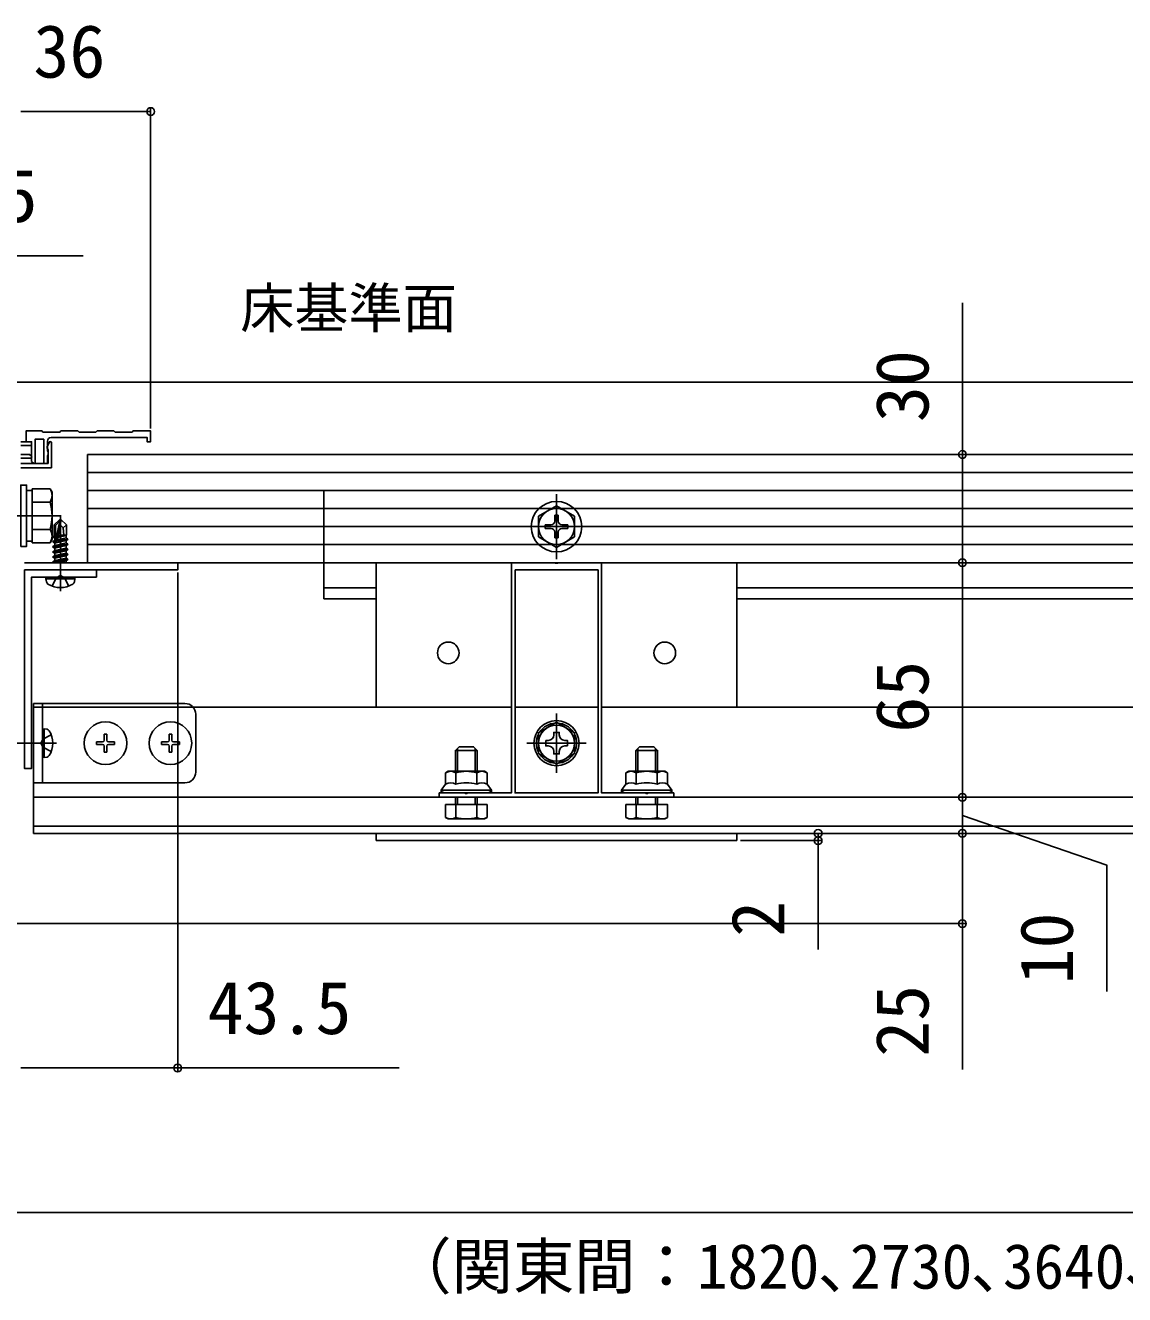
# Model space of a CAD drawing. Units: millimetres, scale not verified. Extents: x -875 to 875, y -1305 to 1298.
# Drawn here: x -580 to -275.3, y 222 to 573.7 of the extents above; entities that cross this region are included whole.
import ezdxf
from ezdxf.enums import TextEntityAlignment as Align

# ---------------------------------------------------------------- set-up
doc = ezdxf.new("R2010")
doc.units = ezdxf.units.MM
doc.header["$LTSCALE"] = 8
for name, color, linetype in [('0-1_USER1', 3, 'Continuous'), ('0-2_YKK_11', 7, 'Continuous'), ('0-4_YKK_12', 2, 'Continuous'), ('0-5_YKK_13', 4, 'Continuous'), ('0-6_YKK_D', 6, 'Continuous')]:
    doc.layers.add(name, color=color, linetype=linetype)
doc.styles.add('ＭＳ ゴシック', font='')
doc.styles.get('ＭＳ ゴシック').set_extended_font_data('MS Gothic')

msp = doc.modelspace()

# ---------------------------------------------------------------- linework, layer by layer
at = {"layer": '0-2_YKK_11'}
for points in [[(-572.9, 459.5), (-546.3, 459.5), (-546.3, 458.3), (-545.3, 458.3), (-545.3, 461.3), (-550.15, 461.3), (-550.45, 461), (-555.15, 461), (-555.45, 461.3), (-560.15, 461.3), (-560.45, 461), (-565.15, 461), (-565.45, 461.3), (-570.15, 461.3), (-570.45, 461), (-575.15, 461), (-575.45, 461.3), (-579.8, 461.3), (-579.8, 458.3), (-578.3, 458.3), (-578.3, 452.876), (-577.67, 452.246), (-577.3, 452.4), (-577.3, 459), (-574.9, 459), (-574.9, 452.3), (-573.9, 452.3), (-573.9, 454.454), (-573.7, 454.8), (-573.7, 455.4), (-573.82, 455.64), (-573.9, 455.8), (-573.9, 458.5)], [(-581.3, 451.1), (-572.8, 451.1), (-572.8, 458.23), (-573.245, 458.349), (-574, 457.041), (-574, 456.5), (-573.82, 456.225), (-573.7, 456.042), (-573.7, 452.3), (-581.3, 452.3)], [(-581.3, 457.3), (-578.3, 457.3), (-578.3, 458.3), (-581.3, 458.3)], [(-581.3, 453.8), (-578.424, 453.8), (-578.264, 454.188), (-578.876, 454.8), (-581.3, 454.8)], [(-580.3, 422.8), (-537.8, 422.8), (-537.8, 424.8), (-580.3, 424.8)]]:
    msp.add_lwpolyline(points, dxfattribs=at)
for points in [[(-400.3, 359.8), (-465.3, 359.8), (-465.3, 361), (-458.258, 361), (-458.075, 360.88), (-457.525, 360.88), (-457.342, 361), (-445.3, 361), (-445.3, 424.8), (-433.258, 424.8), (-433.075, 424.68), (-432.525, 424.68), (-432.342, 424.8), (-420.3, 424.8), (-420.3, 361), (-408.258, 361), (-408.075, 360.88), (-407.525, 360.88), (-407.342, 361), (-400.3, 361)], [(-444.3, 422.8), (-444.3, 361), (-421.3, 361), (-421.3, 422.8)]]:
    msp.add_lwpolyline(points, close=True, dxfattribs=at)
msp.add_arc((-572.9, 458.5), 1, 90.00001, 179.99999, dxfattribs=at)
at = {"layer": '0-4_YKK_12'}
for p, q in [((-791.654, 474.8), (719.7, 474.8)), ((-497.3, 444.8), (561.7, 444.8)), ((-497.3, 444.8), (-497.3, 424.8)), ((-497.3, 414.8), (-497.3, 424.8)), ((-497.3, 417.8), (-482.8, 417.8)), ((-382.8, 417.8), (-267.8, 417.8)), ((-497.3, 414.8), (-482.8, 414.8)), ((-382.8, 414.8), (-267.8, 414.8)), ((-577.8, 349.8), (-577.8, 384.8)), ((-421.3, 384.8), (-444.3, 384.8)), ((-230.3, 384.8), (-420.3, 384.8)), ((-432.8, 383.05), (-432.8, 366.55)), ((-424.55, 374.8), (-441.05, 374.8)), ((-577.8, 359.8), (642.2, 359.8)), ((-577.8, 351.8), (642.2, 351.8)), ((-577.8, 349.8), (642.2, 349.8))]:
    msp.add_line(p, q, dxfattribs=at)
msp.add_lwpolyline([(-445.3, 384.8), (-533.564, 384.8), (-577.8, 384.8)], dxfattribs=at)
at = {"layer": '0-5_YKK_13'}
for p, q in [((-562.8, 454.8), (-562.8, 424.8)), ((627.2, 454.8), (-562.8, 454.8)), ((627.2, 449.8), (-562.8, 449.8)), ((-579.7, 444.85), (-578.1, 444.85)), ((-578.1, 445.306), (-573.181, 445.306)), ((-578.1, 445.306), (-578.1, 430.294)), ((-572.6, 444.3), (-573.181, 445.306)), ((-572.6, 444.3), (-572.6, 431.3)), ((627.2, 444.8), (-562.8, 444.8)), ((-432.8, 425.8), (-432.8, 443.8)), ((-578.1, 441.8), (-578.1, 433.8)), ((-578.1, 441.553), (-573.181, 441.553)), ((627.2, 439.8), (-562.8, 439.8)), ((-432.8, 440.55), (-437.8, 437.663)), ((-432.8, 440.55), (-427.8, 437.663)), ((-570.1, 437.8), (-596.6, 437.8)), ((-570.45, 436.8), (-572, 435.25)), ((-571.7, 435.126), (-570.45, 436.376)), ((-571.632, 430.677), (-570.45, 436.376)), ((-570.15, 436.8), (-570.45, 436.8)), ((-570.45, 436.376), (-570.45, 436.8)), ((-570.3, 416.9), (-570.3, 437.8)), ((-570.3, 435.178), (-570.3, 436.8)), ((-570.3, 435.178), (-570.15, 436.8)), ((-570.15, 436.8), (-568.6, 435.25)), ((-437.8, 437.663), (-437.8, 431.937)), ((-433.3, 437.95), (-433.3, 436.3)), ((-432.3, 437.95), (-433.3, 437.95)), ((-432.3, 437.95), (-432.3, 436.3)), ((-427.8, 431.937), (-427.8, 437.663)), ((-578.1, 434.047), (-573.181, 434.047)), ((-572, 432.281), (-572, 435.25)), ((-572, 435.25), (-571.7, 435.126)), ((-571.7, 430.848), (-571.7, 435.126)), ((-571.21, 430.793), (-570.3, 435.178)), ((-569.557, 434.447), (-568.6, 435.25)), ((-568.6, 432.4), (-568.6, 435.25)), ((627.2, 434.8), (-562.8, 434.8)), ((-441.8, 434.8), (-423.8, 434.8)), ((-435.95, 435.3), (-434.3, 435.3)), ((-435.95, 435.3), (-435.95, 434.3)), ((-435.95, 434.3), (-434.3, 434.3)), ((-433.3, 433.3), (-433.3, 431.65)), ((-432.3, 433.3), (-432.3, 431.65)), ((-431.3, 435.3), (-429.65, 435.3)), ((-431.3, 434.3), (-429.65, 434.3)), ((-429.65, 434.3), (-429.65, 435.3)), ((-578.1, 430.75), (-579.7, 430.75)), ((-578.1, 430.294), (-573.181, 430.294)), ((-572.6, 431.3), (-573.181, 430.294)), ((-572.4, 430.65), (-571.687, 430.769)), ((-571.632, 430.678), (-572.4, 430.55)), ((-572.4, 430.55), (-572.4, 430.65)), ((-572.4, 430.55), (-571.85, 430.232)), ((-572.4, 429.25), (-568.2, 429.95)), ((-568.2, 429.85), (-572.4, 429.15)), ((-572.4, 429.15), (-572.4, 429.25)), ((-572.4, 429.15), (-571.85, 428.832)), ((-572.3, 432.108), (-572, 432.281)), ((-572.3, 432.108), (-571.7, 432.224)), ((-572.3, 431.892), (-572.3, 432.108)), ((-572.3, 431.892), (-571.7, 431.991)), ((-572.3, 431.892), (-571.85, 431.632)), ((-572, 432.4), (-571.7, 432.4)), ((-571.85, 431.632), (-571.697, 431.667)), ((-571.85, 430.968), (-571.85, 431.632)), ((-571.85, 430.232), (-568.75, 430.932)), ((-571.85, 429.568), (-571.85, 430.232)), ((-571.85, 428.832), (-568.75, 429.532)), ((-568.2, 431.25), (-571.226, 430.746)), ((-571.198, 430.85), (-568.2, 431.35)), ((-571.14, 431.128), (-568.75, 431.668)), ((-570.995, 431.825), (-568.75, 432.332)), ((-570.935, 432.117), (-569.217, 432.4)), ((-570.88, 432.384), (-570.796, 432.4)), ((-570.876, 432.4), (-568.6, 432.4)), ((-568.6, 432.4), (-568.75, 432.332)), ((-568.75, 431.668), (-568.75, 432.332)), ((-568.2, 431.35), (-568.75, 431.668)), ((-568.2, 431.25), (-568.75, 430.932)), ((-568.75, 430.268), (-568.75, 430.932)), ((-568.2, 429.95), (-568.75, 430.268)), ((-568.2, 429.85), (-568.75, 429.532)), ((-568.75, 428.868), (-568.75, 429.532)), ((-568.2, 431.25), (-568.2, 431.35)), ((-568.2, 429.85), (-568.2, 429.95)), ((627.2, 429.8), (-562.8, 429.8)), ((-432.8, 429.05), (-437.8, 431.937)), ((-433.3, 431.65), (-432.3, 431.65)), ((-432.8, 429.05), (-427.8, 431.937)), ((-572.4, 427.85), (-568.2, 428.55)), ((-568.2, 428.45), (-572.4, 427.75)), ((-572.4, 427.75), (-572.4, 427.85)), ((-572.4, 427.75), (-571.85, 427.432)), ((-572.4, 426.45), (-568.2, 427.15)), ((-568.2, 427.05), (-572.4, 426.35)), ((-572.4, 426.35), (-572.4, 426.45)), ((-572.4, 426.35), (-571.85, 426.032)), ((-572.4, 425.05), (-568.2, 425.75)), ((-568.2, 425.65), (-572.4, 424.95)), ((-571.85, 428.168), (-571.85, 428.832)), ((-571.85, 427.432), (-568.75, 428.132)), ((-571.85, 426.768), (-571.85, 427.432)), ((-571.85, 426.032), (-568.75, 426.732)), ((-571.85, 425.368), (-571.85, 426.032)), ((-568.2, 428.55), (-568.75, 428.868)), ((-568.2, 428.45), (-568.75, 428.132)), ((-568.75, 427.468), (-568.75, 428.132)), ((-568.2, 427.15), (-568.75, 427.468)), ((-568.2, 427.05), (-568.75, 426.732)), ((-568.75, 426.068), (-568.75, 426.732)), ((-568.2, 425.75), (-568.75, 426.068)), ((-568.2, 425.65), (-568.75, 425.332)), ((-568.2, 428.45), (-568.2, 428.55)), ((-568.2, 427.05), (-568.2, 427.15)), ((-568.2, 425.65), (-568.2, 425.75)), ((-572.4, 424.95), (-572.4, 425.05)), ((-572.4, 424.95), (-572.14, 424.8)), ((-571.108, 424.8), (-568.75, 425.332)), ((-568.75, 424.8), (-568.75, 425.332)), ((-482.8, 424.8), (-382.8, 424.8)), ((-482.8, 424.8), (-482.8, 384.8)), ((-382.8, 424.8), (-382.8, 384.8)), ((-574.3, 420.3), (-574.212, 420.8)), ((-574.3, 420.3), (-574.159, 419.498)), ((-574.3, 420.3), (-566.3, 420.3)), ((-574.212, 420.8), (-566.388, 420.8)), ((-566.3, 420.3), (-566.441, 419.498)), ((-566.3, 420.3), (-566.388, 420.8)), ((-577.8, 385.8), (-577.8, 363.8)), ((-535.8, 385.8), (-577.8, 385.8)), ((-575.3, 385.8), (-575.3, 363.8)), ((-532.8, 366.8), (-532.8, 382.8)), ((-574.8, 378.8), (-575.3, 378.712)), ((-575.3, 370.888), (-575.3, 378.712)), ((-574.8, 378.8), (-573.998, 378.658)), ((-574.8, 370.8), (-574.8, 378.8)), ((-558.15, 377.3), (-557.45, 377.3)), ((-558.15, 377.3), (-558.15, 375.65)), ((-557.45, 377.3), (-557.45, 375.65)), ((-540.15, 377.3), (-539.45, 377.3)), ((-540.15, 377.3), (-540.15, 375.65)), ((-539.45, 377.3), (-539.45, 375.65)), ((-571.4, 374.8), (-592.3, 374.8)), ((-560.3, 375.15), (-560.3, 374.45)), ((-560.3, 375.15), (-558.65, 375.15)), ((-560.3, 374.45), (-558.65, 374.45)), ((-558.15, 373.95), (-558.15, 372.3)), ((-557.45, 373.95), (-557.45, 372.3)), ((-556.95, 375.15), (-555.3, 375.15)), ((-556.95, 374.45), (-555.3, 374.45)), ((-555.3, 375.15), (-555.3, 374.45)), ((-542.3, 375.15), (-542.3, 374.45)), ((-542.3, 375.15), (-540.65, 375.15)), ((-542.3, 374.45), (-540.65, 374.45)), ((-540.15, 373.95), (-540.15, 372.3)), ((-539.45, 373.95), (-539.45, 372.3)), ((-538.95, 375.15), (-537.3, 375.15)), ((-538.95, 374.45), (-537.3, 374.45)), ((-537.3, 375.15), (-537.3, 374.45)), ((-454.8, 372.8), (-460.8, 372.8)), ((-460.26, 367), (-460.26, 373.34)), ((-455.34, 367), (-455.34, 373.34)), ((-435.08, 375.56), (-435.8, 375.56)), ((-430.52, 374.04), (-429.8, 374.04)), ((-404.8, 372.8), (-410.8, 372.8)), ((-410.26, 367), (-410.26, 373.34)), ((-405.34, 367), (-405.34, 373.34)), ((-574.8, 370.8), (-575.3, 370.888)), ((-574.8, 370.8), (-573.998, 370.941)), ((-558.15, 372.3), (-557.45, 372.3)), ((-540.15, 372.3), (-539.45, 372.3)), ((-462.8, 367), (-463.574, 366.553)), ((-463.574, 363.4), (-463.574, 366.553)), ((-457.8, 367), (-462.8, 367)), ((-460.687, 363.4), (-460.687, 366.553)), ((-457.8, 367), (-452.8, 367)), ((-454.913, 363.4), (-454.913, 366.553)), ((-452.8, 367), (-452.026, 366.553)), ((-452.026, 363.4), (-452.026, 366.553)), ((-412.8, 367), (-413.574, 366.553)), ((-413.574, 363.4), (-413.574, 366.553)), ((-407.8, 367), (-412.8, 367)), ((-410.687, 363.4), (-410.687, 366.553)), ((-407.8, 367), (-402.8, 367)), ((-404.913, 363.4), (-404.913, 366.553)), ((-402.8, 367), (-402.026, 366.553)), ((-402.026, 363.4), (-402.026, 366.553)), ((-577.8, 363.8), (-535.8, 363.8)), ((-464.8, 361), (-464.8, 361.8)), ((-457.8, 361), (-464.8, 361)), ((-460.8, 357.8), (-460.8, 359.8)), ((-460.26, 357.8), (-460.26, 359.8)), ((-457.8, 361), (-450.8, 361)), ((-455.34, 357.8), (-455.34, 359.8)), ((-454.8, 357.8), (-454.8, 359.8)), ((-450.8, 361), (-450.8, 361.8)), ((-414.8, 361), (-414.8, 361.8)), ((-407.8, 361), (-414.8, 361)), ((-410.8, 357.8), (-410.8, 359.8)), ((-410.26, 357.8), (-410.26, 359.8)), ((-407.8, 361), (-400.8, 361)), ((-405.34, 357.8), (-405.34, 359.8)), ((-404.8, 357.8), (-404.8, 359.8)), ((-400.8, 361), (-400.8, 361.8)), ((-463.574, 357.8), (-463.574, 354.247)), ((-460.687, 357.8), (-460.687, 354.247)), ((-454.913, 357.8), (-454.913, 354.247)), ((-413.574, 357.8), (-413.574, 354.247)), ((-410.687, 357.8), (-410.687, 354.247)), ((-404.913, 357.8), (-404.913, 354.247)), ((-462.8, 353.8), (-463.574, 354.247)), ((-452.8, 353.8), (-462.8, 353.8)), ((-452.8, 353.8), (-452.026, 354.247)), ((-412.8, 353.8), (-413.574, 354.247)), ((-402.8, 353.8), (-412.8, 353.8)), ((-402.8, 353.8), (-402.026, 354.247)), ((-382.8, 349.8), (-482.8, 349.8)), ((-482.8, 349.8), (-482.8, 347.8)), ((-382.8, 349.8), (-382.8, 347.8)), ((-482.8, 347.8), (-382.8, 347.8))]:
    msp.add_line(p, q, dxfattribs=at)
for points in [[(627.2, 454.8), (627.2, 424.8), (-562.8, 424.8)], [(-570.3, 435.178), (-569.557, 434.447), (-569.4, 432.4)], [(-572.4, 430.65), (-571.85, 430.968), (-571.7, 431.001)], [(-572.4, 429.25), (-571.85, 429.568), (-568.75, 430.268)], [(-572.4, 427.85), (-571.85, 428.168), (-568.75, 428.868)], [(-572.4, 426.45), (-571.85, 426.768), (-568.75, 427.468)], [(-572.4, 425.05), (-571.85, 425.368), (-568.75, 426.068)], [(-572.6, 418.321), (-571.445, 420.637), (-570.3, 421.246)], [(-568, 418.321), (-569.155, 420.637), (-570.3, 421.246)], [(-572.821, 377.1), (-575.137, 375.945), (-575.746, 374.8)], [(-432.04, 377.08), (-432.04, 377.8), (-433.56, 377.8), (-433.56, 377.08)], [(-572.821, 372.5), (-575.137, 373.655), (-575.746, 374.8)], [(-460.8, 367), (-460.8, 372.8), (-459.8, 373.8)], [(-454.8, 367), (-454.8, 372.8), (-455.8, 373.8), (-459.8, 373.8)], [(-435.8, 375.56), (-435.8, 374.04), (-435.08, 374.04)], [(-429.8, 374.04), (-429.8, 375.56), (-430.52, 375.56)], [(-410.8, 367), (-410.8, 372.8), (-409.8, 373.8)], [(-404.8, 367), (-404.8, 372.8), (-405.8, 373.8), (-409.8, 373.8)], [(-433.56, 372.52), (-433.56, 371.8), (-432.04, 371.8), (-432.04, 372.52)], [(-457.8, 361.8), (-464.8, 361.8), (-463.574, 363.4)], [(-457.8, 361.8), (-450.8, 361.8), (-452.026, 363.4)], [(-407.8, 361.8), (-414.8, 361.8), (-413.574, 363.4)], [(-407.8, 361.8), (-400.8, 361.8), (-402.026, 363.4)], [(-463.574, 357.8), (-452.026, 357.8), (-452.026, 354.247)], [(-413.574, 357.8), (-402.026, 357.8), (-402.026, 354.247)]]:
    msp.add_lwpolyline(points, dxfattribs=at)
for points in [[(-581.3, 429.3), (-581.3, 446.3), (-579.7, 446.3), (-579.7, 429.3)], [(-580.3, 422.8), (-580.3, 367.8), (-578.3, 367.8), (-578.3, 420.8), (-560.3, 420.8), (-560.3, 422.8)], [(-432.8, 380.574), (-437.8, 377.687), (-437.8, 371.913), (-432.8, 369.027), (-427.8, 371.913), (-427.8, 377.687)]]:
    msp.add_lwpolyline(points, close=True, dxfattribs=at)
for centre, radius in [((-432.8, 434.8), 7), ((-432.8, 434.8), 5), ((-462.8, 399.8), 3), ((-402.8, 399.8), 3), ((-557.8, 374.8), 5.9), ((-539.8, 374.8), 5.9), ((-432.8, 374.8), 6.25), ((-432.8, 374.8), 5)]:
    msp.add_circle(centre, radius, dxfattribs=at)
for centre, radius, start, end in [((-575.923, 443.429), 3.323, 325.61575, 34.38425), ((-585.019, 437.8), 12.419, 342.41205, 17.58795), ((-434.3, 436.3), 1, 270, 0), ((-431.3, 436.3), 1, 180, 270), ((-575.923, 432.171), 3.323, 325.61575, 34.38425), ((-434.3, 433.3), 1, 0, 90), ((-431.3, 433.3), 1, 90, 180), ((-571.452, 430.848), 0.248, 180, 347.19096), ((-573.272, 419.654), 0.9, 190, 237.94412), ((-570.3, 424.4), 6.5, 237.94412, 302.05588), ((-567.328, 419.654), 0.9, 302.05588, 350), ((-535.8, 382.8), 3, 0, 90), ((-432.8, 374.8), 5.575, 93.74848, 146.25152), ((-432.8, 374.8), 5.575, 33.74848, 86.25152), ((-574.154, 377.772), 0.9, 32.05588, 80), ((-578.9, 374.8), 6.5, 327.94412, 32.05588), ((-432.8, 374.8), 5.575, 153.74848, 206.25152), ((-435.08, 377.08), 1.52, 270, 0), ((-430.52, 377.08), 1.52, 180, 270), ((-432.8, 374.8), 5.575, 333.74848, 26.25152), ((-558.65, 375.65), 0.5, 270, 0), ((-558.65, 373.95), 0.5, 0, 90), ((-556.95, 375.65), 0.5, 180, 270), ((-556.95, 373.95), 0.5, 90, 180), ((-540.65, 375.65), 0.5, 270, 0), ((-540.65, 373.95), 0.5, 0, 90), ((-538.95, 375.65), 0.5, 180, 270), ((-538.95, 373.95), 0.5, 90, 180), ((-435.08, 372.52), 1.52, 0, 90), ((-430.52, 372.52), 1.52, 90, 180), ((-574.154, 371.828), 0.9, 280, 327.94412), ((-432.8, 374.8), 5.575, 213.74848, 266.25152), ((-432.8, 374.8), 5.575, 273.74848, 326.25152), ((-535.8, 366.8), 3, 270, 0), ((-462.13, 364.444), 2.556, 55.61575, 124.38425), ((-457.8, 357.447), 9.553, 90, 107.58795), ((-457.8, 357.447), 9.553, 72.41205, 90), ((-453.47, 364.444), 2.556, 55.61575, 124.38425), ((-412.13, 364.444), 2.556, 55.61575, 124.38425), ((-407.8, 357.447), 9.553, 90, 107.58795), ((-407.8, 357.447), 9.553, 72.41205, 90), ((-403.47, 364.444), 2.556, 55.61575, 124.38425), ((-462.13, 361.291), 2.556, 55.61575, 124.38425), ((-457.8, 354.293), 9.553, 90, 107.58795), ((-457.8, 354.293), 9.553, 72.41205, 90), ((-453.47, 361.291), 2.556, 55.61575, 124.38425), ((-412.13, 361.291), 2.556, 55.61575, 124.38425), ((-407.8, 354.293), 9.553, 90, 107.58795), ((-407.8, 354.293), 9.553, 72.41205, 90), ((-403.47, 361.291), 2.556, 55.61575, 124.38425), ((-462.13, 356.356), 2.556, 235.61575, 304.38425), ((-457.8, 363.353), 9.553, 252.41205, 287.58795), ((-453.47, 356.356), 2.556, 235.61575, 304.38425), ((-412.13, 356.356), 2.556, 235.61575, 304.38425), ((-407.8, 363.353), 9.553, 252.41205, 287.58795), ((-403.47, 356.356), 2.556, 235.61575, 304.38425)]:
    msp.add_arc(centre, radius, start, end, dxfattribs=at)
for centre, start_param, end_param in [((-463.3, 361.8), 3.1415927, 4.712389), ((-452.3, 361.8), 4.712389, 6.2831853), ((-413.3, 361.8), 3.1415927, 4.712389), ((-402.3, 361.8), 4.712389, 6.2831853)]:
    msp.add_ellipse(centre, major_axis=(1.5, 0), ratio=0.533333, start_param=start_param, end_param=end_param, dxfattribs=at)
at = {"layer": '0-6_YKK_D'}
for p, q in [((-581.3, 549.8), (-545.3, 549.8)), ((-545.3, 462), (-545.3, 550.8)), ((-320.3, 496.823), (-320.3, 454.8)), ((-372.8, 454.8), (-319.3, 454.8)), ((-320.3, 424.8), (-320.3, 454.8)), ((-537.8, 422.1), (-537.8, 283.8)), ((-419.6, 424.8), (-319.3, 424.8)), ((-419.6, 424.8), (-319.3, 424.8)), ((-320.3, 359.8), (-320.3, 424.8)), ((-320.3, 359.8), (-320.3, 364.1)), ((-399.6, 359.8), (-319.3, 359.8)), ((-372.8, 359.8), (-319.3, 359.8)), ((-320.3, 349.8), (-320.3, 359.8)), ((-320.3, 349.8), (-320.3, 359.8)), ((-381.8, 349.8), (-319.3, 349.8)), ((-372.8, 349.8), (-319.3, 349.8)), ((-372.8, 349.8), (-359.3, 349.8)), ((-360.3, 349.8), (-360.3, 347.8)), ((-320.3, 349.8), (-320.3, 345.5)), ((-381.8, 347.8), (-359.3, 347.8)), ((-360.3, 347.8), (-360.3, 317.609)), ((-648.6, 324.8), (-319.3, 324.8)), ((-600.3, 244.8), (664.7, 244.8))]:
    msp.add_line(p, q, dxfattribs=at)
for points in [[(-617.8, 509.8), (-602.8, 509.8), (-563.955, 509.8)], [(-320.3, 354.8), (-280.3, 341), (-280.3, 306)], [(-320.3, 349.8), (-320.3, 324.8), (-320.3, 284.364)], [(-581.3, 284.8), (-537.8, 284.8), (-476.455, 284.8)]]:
    msp.add_lwpolyline(points, dxfattribs=at)
for centre in [(-545.3, 549.8), (-320.3, 454.8), (-320.3, 424.8), (-320.3, 424.8), (-320.3, 359.8), (-320.3, 359.8), (-360.3, 349.8), (-360.3, 347.8), (-320.3, 349.8), (-320.3, 349.8), (-320.3, 324.8), (-537.8, 284.8)]:
    msp.add_circle(centre, 1.075, dxfattribs=at)

# ---------------------------------------------------------------- texts
at = {"layer": '0-1_USER1', "style": 'ＭＳ ゴシック'}
msp.add_text('床基準面', height=11, dxfattribs=at).set_placement((-520.449, 486.573), align=Align.BOTTOM_LEFT)
at = {"layer": '0-6_YKK_D', "style": 'ＭＳ ゴシック'}
for s, height, p in [('36', 14.66, (-577.789, 554.8)), ('15', 14.66, (-596.568, 514.8)), ('43.5', 14.66, (-529.523, 289.8)), ('（関東間：1820､2730､3640､4550､MM：2000､3000､4000､5000､九州・四国間：1910､2865､3820､4775）', 12.46, (-478.863, 219.902))]:
    msp.add_text(s, height=height, dxfattribs=at).set_placement(p, align=Align.BOTTOM_LEFT)
for s, p in [('30', (-325.3, 463.755)), ('65', (-325.3, 377.698)), ('2', (-365.3, 321.132)), ('10', (-285.3, 307.932)), ('25', (-325.3, 287.886))]:
    msp.add_text(s, height=14.66, rotation=90, dxfattribs=at).set_placement(p, align=Align.BOTTOM_LEFT)

doc.saveas('drawing.dxf')
